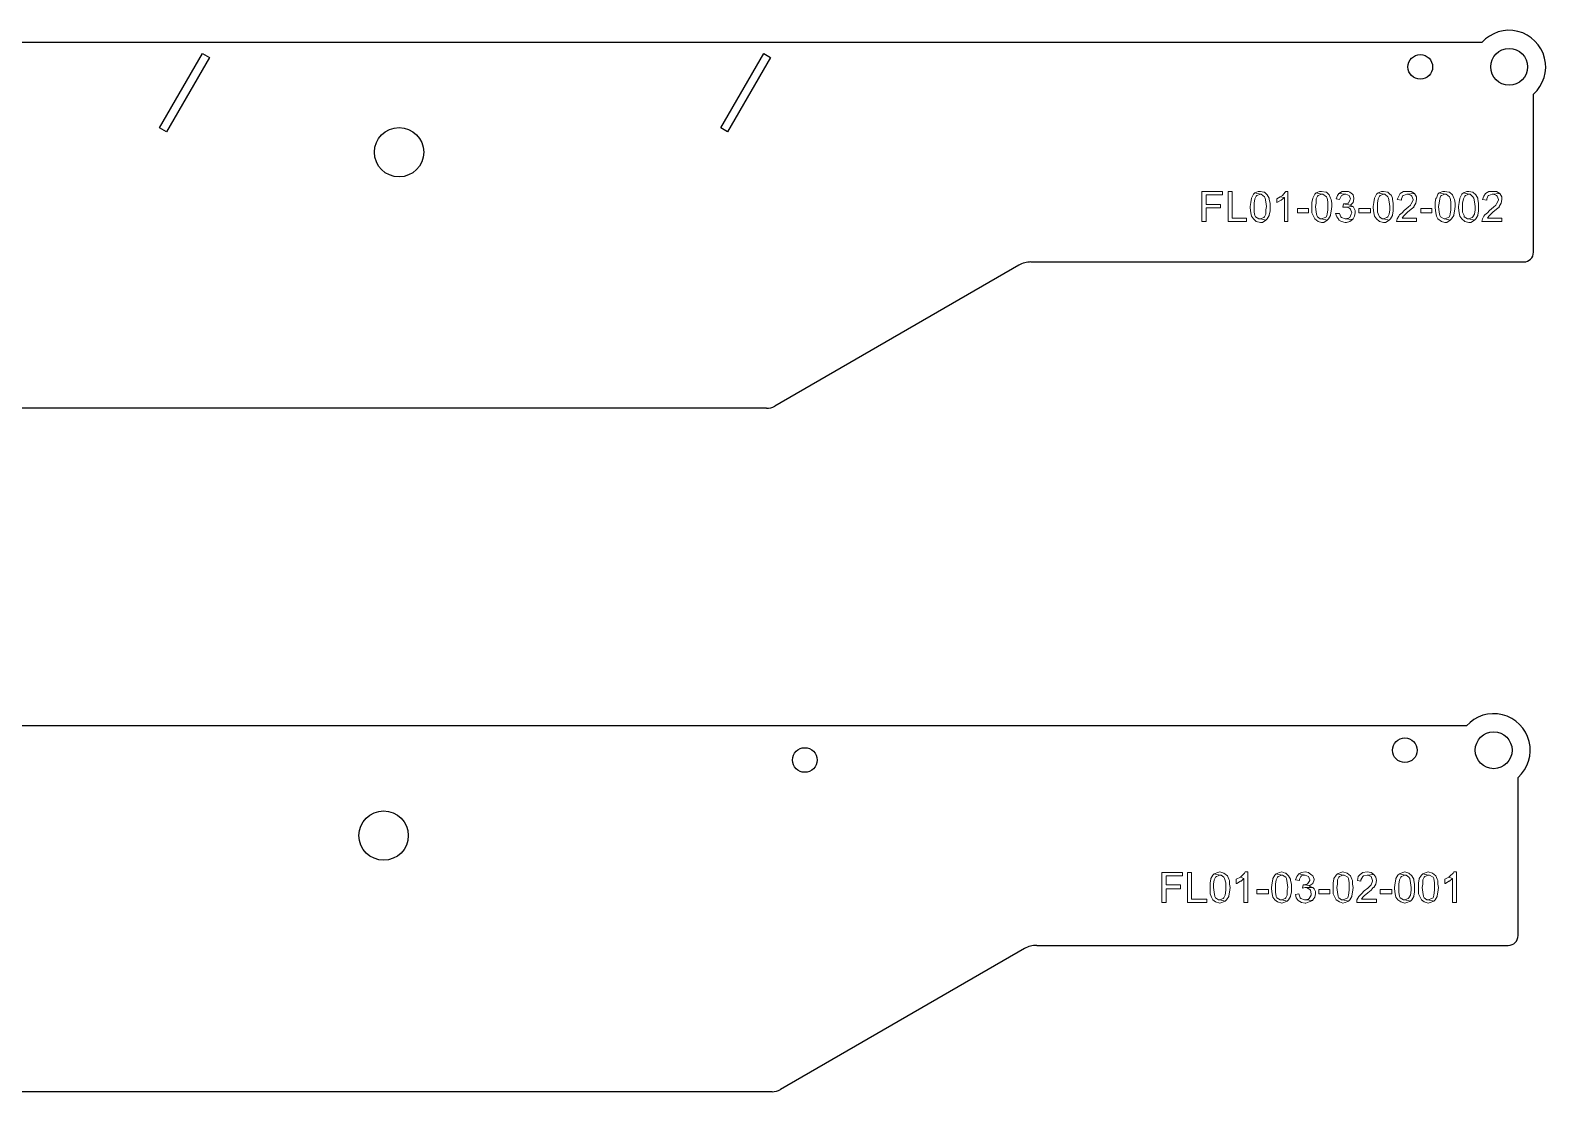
# Model space of a CAD drawing. Header units: millimetres. Extents: x 977 to 12288, y -94 to 5752.
# Drawn here: x 4960 to 5581, y 3455 to 3890 of the extents above; entities that cross this region are included whole.
import ezdxf

# ---------------------------------------------------------------- set-up
doc = ezdxf.new("R2010")
doc.units = ezdxf.units.MM

msp = doc.modelspace()

# ---------------------------------------------------------------- linework, layer by layer
at = {"color": 7, "linetype": 'Continuous', "lineweight": 25}
for p, q in [((5555.17461878, 3885.14082274), (4644.17927951, 3885.14082274)), ((5013.21835612, 3850.1042202), (5030.81835612, 3880.58831441)), ((5033.58963742, 3878.98831441), (5015.98963742, 3848.5042202)), ((5030.81835612, 3880.58831441), (5033.58963742, 3878.98831441)), ((5243.21835612, 3850.1042202), (5260.81835612, 3880.58831441)), ((5263.58963742, 3878.98831441), (5245.98963742, 3848.5042202)), ((5260.81835612, 3880.58831441), (5263.58963742, 3878.98831441)), ((5576.35495866, 3799.14082274), (5576.35495866, 3863.96048285)), ((5015.98963742, 3848.5042202), (5013.21835612, 3850.1042202)), ((5245.98963742, 3848.5042202), (5243.21835612, 3850.1042202)), ((5365.37749904, 3793.80107678), (5265.39931432, 3736.07864491)), ((5370.37749904, 3795.14082274), (5572.35495866, 3795.14082274)), ((5261.89931432, 3735.14082274), (4593.58161044, 3735.14082274)), ((5548.85123543, 3604.94358245), (4637.85589616, 3604.94358245)), ((5570.03157532, 3518.94358245), (5570.03157532, 3583.76324256)), ((5367.71106724, 3513.60383648), (5267.73288252, 3455.88140462)), ((5372.71106724, 3514.94358245), (5566.03157532, 3514.94358245)), ((5264.23288252, 3454.94358245), (4587.25822709, 3454.94358245))]:
    msp.add_line(p, q, dxfattribs=at)
at = {"color": 4, "lineweight": 0}
for points in [[(5448.89211902, 3824.0924455), (5440.4310275, 3824.0924455), (5440.4310275, 3811.68284459), (5442.12324581, 3811.68284459), (5442.12324581, 3817.32357228), (5448.04600987, 3817.32357228), (5448.04600987, 3818.7337542), (5442.12324581, 3818.7337542), (5442.12324581, 3822.68226357), (5448.89211902, 3822.68226357)], [(5452.8406284, 3824.0924455), (5451.1484101, 3824.0924455), (5451.1484101, 3811.68284459), (5458.76339247, 3811.68284459), (5458.76339247, 3813.09302651), (5452.8406284, 3813.09302651)], [(5462.14782908, 3823.52837273), (5461.58375631, 3822.96429996), (5460.73764716, 3821.27208165), (5460.73764716, 3821.27208165), (5460.45561077, 3819.57986335), (5460.17357439, 3817.88764504), (5460.17357439, 3817.32357228), (5460.45561077, 3815.34931759), (5460.73764716, 3813.93913567), (5461.58375631, 3812.81099013), (5462.71190185, 3811.68284459), (5464.40412015, 3811.40080821), (5465.25022931, 3811.40080821), (5466.66041123, 3812.24691736), (5464.40412015, 3812.81099013), (5463.84004738, 3812.81099013), (5462.42986546, 3813.65709928), (5462.14782908, 3814.22117205), (5461.8657927, 3815.63135397), (5461.8657927, 3817.88764504), (5461.8657927, 3819.29782696), (5462.14782908, 3820.99004527), (5462.71190185, 3822.11819081), (5462.99393823, 3822.40022719), (5464.40412015, 3822.96429996)], [(5464.40412015, 3824.0924455), (5463.558011, 3824.0924455), (5462.14782908, 3823.52837273), (5464.40412015, 3822.96429996), (5464.68615654, 3822.96429996), (5466.09633846, 3821.83615442), (5466.37837484, 3821.27208165), (5466.66041123, 3819.86189973), (5466.94244761, 3817.88764504), (5466.66041123, 3816.47746312), (5466.66041123, 3814.78524482), (5466.09633846, 3813.65709928), (5465.81430207, 3813.3750629), (5464.40412015, 3812.81099013), (5466.66041123, 3812.24691736), (5467.22448399, 3812.81099013), (5468.07059315, 3814.22117205), (5468.07059315, 3814.50320843), (5468.35262953, 3815.91339036), (5468.35262953, 3817.88764504), (5468.35262953, 3819.29782696), (5468.07059315, 3820.70800889), (5468.07059315, 3821.27208165), (5467.22448399, 3822.68226357), (5467.22448399, 3822.68226357), (5466.09633846, 3823.81040911), (5465.81430207, 3823.81040911)], [(5472.58317529, 3821.83615442), (5471.17299337, 3820.99004527), (5471.17299337, 3819.57986335), (5471.17299337, 3819.57986335), (5472.86521168, 3820.4259725), (5472.86521168, 3820.4259725), (5474.2753936, 3821.55411804)], [(5475.68557552, 3824.0924455), (5474.83946637, 3824.0924455), (5474.55742998, 3823.81040911), (5473.42928445, 3822.40022719), (5472.58317529, 3821.83615442), (5474.2753936, 3821.55411804), (5474.2753936, 3811.68284459), (5475.68557552, 3811.68284459)], [(5487.24906727, 3823.52837273), (5486.6849945, 3822.96429996), (5485.83888535, 3821.27208165), (5485.83888535, 3821.27208165), (5485.55684896, 3819.57986335), (5485.55684896, 3817.88764504), (5485.55684896, 3817.32357228), (5485.55684896, 3815.34931759), (5486.12092173, 3813.93913567), (5486.6849945, 3812.81099013), (5488.09517642, 3811.68284459), (5489.50535834, 3811.40080821), (5490.35146749, 3811.40080821), (5491.76164941, 3812.24691736), (5489.50535834, 3812.81099013), (5488.94128557, 3812.81099013), (5487.81314004, 3813.65709928), (5487.53110365, 3814.22117205), (5487.24906727, 3815.63135397), (5486.96703088, 3817.88764504), (5487.24906727, 3819.29782696), (5487.24906727, 3820.99004527), (5487.81314004, 3822.11819081), (5488.09517642, 3822.40022719), (5489.50535834, 3822.96429996)], [(5489.50535834, 3824.0924455), (5488.65924919, 3824.0924455), (5487.24906727, 3823.52837273), (5489.50535834, 3822.96429996), (5490.06943111, 3822.96429996), (5491.47961303, 3821.83615442), (5491.76164941, 3821.27208165), (5492.0436858, 3819.86189973), (5492.0436858, 3817.88764504), (5492.0436858, 3816.47746312), (5491.76164941, 3814.78524482), (5491.47961303, 3813.65709928), (5490.91554026, 3813.3750629), (5489.50535834, 3812.81099013), (5491.76164941, 3812.24691736), (5492.32572218, 3812.81099013), (5493.17183134, 3814.22117205), (5493.17183134, 3814.50320843), (5493.45386772, 3815.91339036), (5493.7359041, 3817.88764504), (5493.7359041, 3819.29782696), (5493.45386772, 3820.70800889), (5493.17183134, 3821.27208165), (5492.60775857, 3822.68226357), (5492.60775857, 3822.68226357), (5491.47961303, 3823.81040911), (5491.19757665, 3823.81040911)], [(5496.55626794, 3823.24633634), (5495.99219518, 3822.40022719), (5495.42812241, 3820.99004527), (5496.83830433, 3820.70800889), (5497.12034071, 3821.27208165), (5497.68441348, 3822.40022719), (5497.68441348, 3822.40022719), (5499.0945954, 3822.96429996)], [(5499.0945954, 3824.0924455), (5497.96644987, 3824.0924455), (5496.55626794, 3823.24633634), (5499.0945954, 3822.96429996), (5499.37663179, 3822.96429996), (5500.78681371, 3822.40022719), (5500.78681371, 3822.40022719), (5501.35088648, 3820.99004527), (5501.06885009, 3820.4259725), (5500.50477732, 3819.29782696), (5500.22274094, 3819.29782696), (5498.53052263, 3819.01579058), (5501.35088648, 3818.45171781), (5502.47903201, 3819.57986335), (5502.47903201, 3819.57986335), (5502.7610684, 3820.99004527), (5502.7610684, 3821.27208165), (5502.47903201, 3822.68226357), (5502.19699563, 3822.96429996), (5501.06885009, 3823.81040911), (5500.50477732, 3824.0924455)], [(5512.63234184, 3823.52837273), (5512.06826907, 3822.96429996), (5511.22215992, 3821.27208165), (5511.22215992, 3821.27208165), (5510.94012354, 3819.57986335), (5510.65808715, 3817.88764504), (5510.65808715, 3817.32357228), (5510.94012354, 3815.34931759), (5511.22215992, 3813.93913567), (5512.06826907, 3812.81099013), (5513.19641461, 3811.68284459), (5514.88863291, 3811.40080821), (5515.73474207, 3811.40080821), (5517.14492399, 3812.24691736), (5514.88863291, 3812.81099013), (5514.32456015, 3812.81099013), (5513.19641461, 3813.65709928), (5512.91437822, 3814.22117205), (5512.35030546, 3815.63135397), (5512.35030546, 3817.88764504), (5512.35030546, 3819.29782696), (5512.63234184, 3820.99004527), (5513.19641461, 3822.11819081), (5513.47845099, 3822.40022719), (5514.88863291, 3822.96429996)], [(5514.88863291, 3824.0924455), (5514.04252376, 3824.0924455), (5512.63234184, 3823.52837273), (5514.88863291, 3822.96429996), (5515.45270568, 3822.96429996), (5516.58085122, 3821.83615442), (5516.8628876, 3821.27208165), (5517.14492399, 3819.86189973), (5517.42696037, 3817.88764504), (5517.42696037, 3816.47746312), (5517.14492399, 3814.78524482), (5516.58085122, 3813.65709928), (5516.29881483, 3813.3750629), (5514.88863291, 3812.81099013), (5517.14492399, 3812.24691736), (5517.70899676, 3812.81099013), (5518.55510591, 3814.22117205), (5518.55510591, 3814.50320843), (5518.83714229, 3815.91339036), (5518.83714229, 3817.88764504), (5518.83714229, 3819.29782696), (5518.55510591, 3820.70800889), (5518.55510591, 3821.27208165), (5517.99103314, 3822.68226357), (5517.70899676, 3822.68226357), (5516.58085122, 3823.81040911), (5516.58085122, 3823.81040911)], [(5527.5802702, 3823.24633634), (5524.47786997, 3822.96429996), (5525.04194274, 3822.96429996), (5526.17008828, 3822.40022719), (5526.45212466, 3822.11819081), (5527.01619743, 3820.70800889), (5527.01619743, 3820.4259725), (5526.17008828, 3819.01579058), (5525.8880519, 3818.45171781), (5525.04194274, 3817.60560866), (5523.34972444, 3816.19542674), (5522.50361529, 3815.34931759), (5521.37546975, 3814.50320843), (5521.09343336, 3813.93913567), (5520.5293606, 3812.81099013), (5520.24732421, 3811.68284459), (5528.42637935, 3811.68284459), (5528.42637935, 3813.09302651), (5522.50361529, 3813.09302651), (5523.06768805, 3813.93913567), (5523.34972444, 3814.22117205), (5524.75990636, 3815.63135397), (5524.75990636, 3815.63135397), (5526.17008828, 3816.75949951), (5527.29823382, 3817.60560866), (5527.29823382, 3817.88764504), (5528.14434297, 3819.29782696), (5528.42637935, 3820.70800889), (5528.42637935, 3821.83615442)], [(5524.75990636, 3824.0924455), (5523.06768805, 3824.0924455), (5521.65750613, 3823.24633634), (5521.09343336, 3822.11819081), (5520.5293606, 3820.70800889), (5522.2215789, 3820.4259725), (5522.2215789, 3820.99004527), (5522.78565167, 3822.40022719), (5523.06768805, 3822.40022719), (5524.47786997, 3822.96429996), (5527.5802702, 3823.24633634), (5526.17008828, 3824.0924455)], [(5537.73358003, 3823.52837273), (5537.16950726, 3822.96429996), (5536.60543449, 3821.27208165), (5536.32339811, 3821.27208165), (5536.04136172, 3819.57986335), (5536.04136172, 3817.88764504), (5536.04136172, 3817.32357228), (5536.32339811, 3815.34931759), (5536.60543449, 3813.93913567), (5537.16950726, 3812.81099013), (5538.57968918, 3811.68284459), (5539.9898711, 3811.40080821), (5540.83598025, 3811.40080821), (5542.24616218, 3812.24691736), (5539.9898711, 3812.81099013), (5539.70783472, 3812.81099013), (5538.2976528, 3813.65709928), (5538.01561641, 3814.22117205), (5537.73358003, 3815.63135397), (5537.45154365, 3817.88764504), (5537.73358003, 3819.29782696), (5538.01561641, 3820.99004527), (5538.2976528, 3822.11819081), (5538.57968918, 3822.40022719), (5539.9898711, 3822.96429996)], [(5539.9898711, 3824.0924455), (5539.14376195, 3824.0924455), (5537.73358003, 3823.52837273), (5539.9898711, 3822.96429996), (5540.55394387, 3822.96429996), (5541.96412579, 3821.83615442), (5542.24616218, 3821.27208165), (5542.52819856, 3819.86189973), (5542.52819856, 3817.88764504), (5542.52819856, 3816.47746312), (5542.24616218, 3814.78524482), (5541.96412579, 3813.65709928), (5541.40005302, 3813.3750629), (5539.9898711, 3812.81099013), (5542.24616218, 3812.24691736), (5542.81023494, 3812.81099013), (5543.6563441, 3814.22117205), (5543.6563441, 3814.50320843), (5543.93838048, 3815.91339036), (5544.22041686, 3817.88764504), (5544.22041686, 3819.29782696), (5543.93838048, 3820.70800889), (5543.6563441, 3821.27208165), (5543.09227133, 3822.68226357), (5543.09227133, 3822.68226357), (5541.96412579, 3823.81040911), (5541.68208941, 3823.81040911)], [(5547.60485347, 3823.52837273), (5547.04078071, 3822.96429996), (5546.19467155, 3821.27208165), (5546.19467155, 3821.27208165), (5545.91263517, 3819.57986335), (5545.63059879, 3817.88764504), (5545.63059879, 3817.32357228), (5545.91263517, 3815.34931759), (5546.19467155, 3813.93913567), (5547.04078071, 3812.81099013), (5548.16892624, 3811.68284459), (5549.86114455, 3811.40080821), (5550.7072537, 3811.40080821), (5552.11743562, 3812.24691736), (5549.86114455, 3812.81099013), (5549.29707178, 3812.81099013), (5547.88688986, 3813.65709928), (5547.88688986, 3814.22117205), (5547.32281709, 3815.63135397), (5547.32281709, 3817.88764504), (5547.32281709, 3819.29782696), (5547.60485347, 3820.99004527), (5548.16892624, 3822.11819081), (5548.45096263, 3822.40022719), (5549.86114455, 3822.96429996)], [(5549.86114455, 3824.0924455), (5549.01503539, 3824.0924455), (5547.60485347, 3823.52837273), (5549.86114455, 3822.96429996), (5550.42521732, 3822.96429996), (5551.55336285, 3821.83615442), (5551.83539924, 3821.27208165), (5552.11743562, 3819.86189973), (5552.399472, 3817.88764504), (5552.399472, 3816.47746312), (5552.11743562, 3814.78524482), (5551.55336285, 3813.65709928), (5551.27132647, 3813.3750629), (5549.86114455, 3812.81099013), (5552.11743562, 3812.24691736), (5552.68150839, 3812.81099013), (5553.52761754, 3814.22117205), (5553.52761754, 3814.50320843), (5553.80965393, 3815.91339036), (5553.80965393, 3817.88764504), (5553.80965393, 3819.29782696), (5553.52761754, 3820.70800889), (5553.52761754, 3821.27208165), (5552.68150839, 3822.68226357), (5552.68150839, 3822.68226357), (5551.55336285, 3823.81040911), (5551.55336285, 3823.81040911)], [(5562.55278183, 3823.24633634), (5559.45038161, 3822.96429996), (5560.01445438, 3822.96429996), (5561.14259991, 3822.40022719), (5561.4246363, 3822.11819081), (5561.98870907, 3820.70800889), (5561.98870907, 3820.4259725), (5561.14259991, 3819.01579058), (5560.86056353, 3818.45171781), (5560.01445438, 3817.60560866), (5558.32223607, 3816.19542674), (5557.47612692, 3815.34931759), (5556.34798138, 3814.50320843), (5556.065945, 3813.93913567), (5555.50187223, 3812.81099013), (5555.21983585, 3811.68284459), (5563.39889099, 3811.68284459), (5563.39889099, 3813.09302651), (5557.47612692, 3813.09302651), (5558.04019969, 3813.93913567), (5558.32223607, 3814.22117205), (5559.73241799, 3815.63135397), (5559.73241799, 3815.63135397), (5561.14259991, 3816.75949951), (5562.27074545, 3817.60560866), (5562.27074545, 3817.88764504), (5563.1168546, 3819.29782696), (5563.39889099, 3820.70800889), (5563.39889099, 3821.83615442)], [(5559.73241799, 3824.0924455), (5558.04019969, 3824.0924455), (5556.63001777, 3823.24633634), (5556.065945, 3822.11819081), (5555.50187223, 3820.70800889), (5557.19409053, 3820.4259725), (5557.19409053, 3820.99004527), (5557.7581633, 3822.40022719), (5558.04019969, 3822.40022719), (5559.45038161, 3822.96429996), (5562.55278183, 3823.24633634), (5561.14259991, 3824.0924455)], [(5479.6340849, 3815.34931759), (5479.6340849, 3817.04153589), (5484.14666704, 3817.04153589), (5484.14666704, 3815.34931759), (5479.6340849, 3815.34931759)], [(5496.83830433, 3815.0672812), (5495.14608602, 3815.0672812), (5495.71015879, 3813.65709928), (5496.55626794, 3812.52895375), (5496.55626794, 3812.24691736), (5497.68441348, 3811.68284459), (5499.0945954, 3811.40080821), (5499.65866817, 3811.40080821), (5501.06885009, 3811.68284459), (5502.19699563, 3812.52895375), (5499.0945954, 3812.81099013), (5499.0945954, 3812.81099013), (5497.68441348, 3813.3750629), (5497.4023771, 3813.65709928)], [(5498.53052263, 3819.01579058), (5498.24848625, 3817.60560866), (5499.37663179, 3817.60560866), (5502.47903201, 3817.88764504), (5501.06885009, 3818.45171781), (5501.35088648, 3818.45171781), (5498.53052263, 3819.01579058)], [(5502.47903201, 3817.88764504), (5499.37663179, 3817.60560866), (5499.94070455, 3817.60560866), (5501.06885009, 3817.04153589), (5501.35088648, 3816.75949951), (5501.91495924, 3815.34931759), (5501.63292286, 3814.78524482), (5501.06885009, 3813.3750629), (5500.50477732, 3813.09302651), (5499.0945954, 3812.81099013), (5502.19699563, 3812.52895375), (5502.47903201, 3812.81099013), (5503.04310478, 3813.93913567), (5503.32514116, 3815.34931759), (5503.32514116, 3816.19542674), (5502.7610684, 3817.32357228)], [(5504.73532308, 3815.34931759), (5504.73532308, 3817.04153589), (5509.52994162, 3817.04153589), (5509.52994162, 3815.34931759), (5504.73532308, 3815.34931759)], [(5530.11859766, 3815.34931759), (5530.11859766, 3817.04153589), (5534.6311798, 3817.04153589), (5534.6311798, 3815.34931759), (5530.11859766, 3815.34931759)], [(5432.53400874, 3544.8764252), (5424.07291722, 3544.8764252), (5424.07291722, 3532.46682429), (5425.76513553, 3532.46682429), (5425.76513553, 3538.10755198), (5431.68789959, 3538.10755198), (5431.68789959, 3539.79977028), (5425.76513553, 3539.79977028), (5425.76513553, 3543.46624328), (5432.53400874, 3543.46624328)], [(5436.20048174, 3544.8764252), (5434.50826343, 3544.8764252), (5434.50826343, 3532.46682429), (5442.40528219, 3532.46682429), (5442.40528219, 3533.87700621), (5436.20048174, 3533.87700621)], [(5445.50768242, 3544.31235243), (5444.94360965, 3543.74827966), (5444.09750049, 3542.33809774), (5444.09750049, 3542.05606135), (5443.81546411, 3540.64587943), (5443.81546411, 3538.67162475), (5443.81546411, 3538.10755198), (5443.81546411, 3536.13329729), (5444.37953688, 3534.72311537), (5444.94360965, 3533.59496983), (5446.07175518, 3532.74886068), (5447.76397349, 3532.18478791), (5448.61008264, 3532.46682429), (5450.02026456, 3533.03089706), (5447.76397349, 3533.59496983), (5447.19990072, 3533.59496983), (5446.07175518, 3534.44107898), (5445.7897188, 3535.00515175), (5445.50768242, 3536.69737006), (5445.22564603, 3538.67162475), (5445.22564603, 3540.08180667), (5445.50768242, 3541.77402497), (5446.07175518, 3542.90217051), (5446.35379157, 3543.18420689), (5447.76397349, 3543.74827966)], [(5447.76397349, 3545.15846158), (5446.91786434, 3544.8764252), (5445.50768242, 3544.31235243), (5447.76397349, 3543.74827966), (5448.32804626, 3543.74827966), (5449.45619179, 3542.90217051), (5449.73822818, 3542.33809774), (5450.30230095, 3540.64587943), (5450.30230095, 3538.67162475), (5450.30230095, 3537.54347921), (5450.02026456, 3535.56922452), (5449.45619179, 3534.44107898), (5449.17415541, 3534.1590426), (5447.76397349, 3533.59496983), (5450.02026456, 3533.03089706), (5450.58433733, 3533.59496983), (5451.43044648, 3535.00515175), (5451.43044648, 3535.28718814), (5451.71248287, 3536.69737006), (5451.99451925, 3538.67162475), (5451.71248287, 3540.08180667), (5451.71248287, 3541.49198859), (5451.43044648, 3542.05606135), (5450.86637371, 3543.46624328), (5450.86637371, 3543.46624328), (5449.45619179, 3544.59438881), (5449.45619179, 3544.59438881)], [(5456.22506501, 3542.90217051), (5454.53284671, 3542.05606135), (5454.53284671, 3540.36384305), (5454.81488309, 3540.36384305), (5456.22506501, 3541.2099522), (5456.5071014, 3541.2099522), (5457.63524693, 3542.33809774)], [(5459.32746524, 3545.15846158), (5458.1993197, 3545.15846158), (5457.91728332, 3544.59438881), (5456.78913778, 3543.46624328), (5456.22506501, 3542.90217051), (5457.63524693, 3542.33809774), (5457.63524693, 3532.46682429), (5459.32746524, 3532.46682429)], [(5470.89095699, 3544.31235243), (5470.32688422, 3543.74827966), (5469.48077507, 3542.33809774), (5469.48077507, 3542.05606135), (5469.19873868, 3540.64587943), (5468.9167023, 3538.67162475), (5468.9167023, 3538.10755198), (5469.19873868, 3536.13329729), (5469.48077507, 3534.72311537), (5470.32688422, 3533.59496983), (5471.45502976, 3532.74886068), (5473.14724806, 3532.18478791), (5473.99335721, 3532.46682429), (5475.40353913, 3533.03089706), (5473.14724806, 3533.59496983), (5472.58317529, 3533.59496983), (5471.17299337, 3534.44107898), (5470.89095699, 3535.00515175), (5470.6089206, 3536.69737006), (5470.6089206, 3538.67162475), (5470.6089206, 3540.08180667), (5470.89095699, 3541.77402497), (5471.45502976, 3542.90217051), (5471.73706614, 3543.18420689), (5473.14724806, 3543.74827966)], [(5473.14724806, 3545.15846158), (5472.30113891, 3544.8764252), (5470.89095699, 3544.31235243), (5473.14724806, 3543.74827966), (5473.42928445, 3543.74827966), (5474.83946637, 3542.90217051), (5475.12150275, 3542.33809774), (5475.40353913, 3540.64587943), (5475.68557552, 3538.67162475), (5475.40353913, 3537.54347921), (5475.40353913, 3535.56922452), (5474.83946637, 3534.44107898), (5474.55742998, 3534.1590426), (5473.14724806, 3533.59496983), (5475.40353913, 3533.03089706), (5475.9676119, 3533.59496983), (5476.81372105, 3535.00515175), (5476.81372105, 3535.28718814), (5477.09575744, 3536.69737006), (5477.09575744, 3538.67162475), (5477.09575744, 3540.08180667), (5476.81372105, 3541.49198859), (5476.81372105, 3542.05606135), (5475.9676119, 3543.46624328), (5475.9676119, 3543.46624328), (5474.83946637, 3544.59438881), (5474.55742998, 3544.59438881)], [(5480.19815766, 3544.31235243), (5479.35204851, 3543.18420689), (5478.78797574, 3541.77402497), (5480.48019405, 3541.49198859), (5480.48019405, 3542.05606135), (5481.04426682, 3543.18420689), (5481.3263032, 3543.46624328), (5482.73648512, 3543.74827966)], [(5482.73648512, 3545.15846158), (5481.3263032, 3544.8764252), (5480.19815766, 3544.31235243), (5482.73648512, 3543.74827966), (5482.73648512, 3543.74827966), (5484.14666704, 3543.18420689), (5484.14666704, 3543.18420689), (5484.71073981, 3541.77402497), (5484.71073981, 3541.49198859), (5483.86463066, 3540.36384305), (5483.58259427, 3540.08180667), (5482.17241235, 3539.79977028), (5484.71073981, 3539.5177339), (5485.83888535, 3540.36384305), (5485.83888535, 3540.36384305), (5486.40295812, 3541.77402497), (5486.40295812, 3542.05606135), (5485.83888535, 3543.46624328), (5485.55684896, 3543.74827966), (5484.42870343, 3544.59438881), (5484.14666704, 3544.8764252)], [(5495.99219518, 3544.31235243), (5495.42812241, 3543.74827966), (5494.58201326, 3542.33809774), (5494.58201326, 3542.05606135), (5494.29997687, 3540.64587943), (5494.29997687, 3538.67162475), (5494.29997687, 3538.10755198), (5494.29997687, 3536.13329729), (5494.86404964, 3534.72311537), (5495.42812241, 3533.59496983), (5496.83830433, 3532.74886068), (5498.24848625, 3532.18478791), (5499.0945954, 3532.46682429), (5500.50477732, 3533.03089706), (5498.24848625, 3533.59496983), (5497.68441348, 3533.59496983), (5496.55626794, 3534.44107898), (5496.27423156, 3535.00515175), (5495.99219518, 3536.69737006), (5495.71015879, 3538.67162475), (5495.99219518, 3540.08180667), (5495.99219518, 3541.77402497), (5496.55626794, 3542.90217051), (5496.83830433, 3543.18420689), (5498.24848625, 3543.74827966)], [(5498.24848625, 3545.15846158), (5497.4023771, 3544.8764252), (5495.99219518, 3544.31235243), (5498.24848625, 3543.74827966), (5498.81255902, 3543.74827966), (5500.22274094, 3542.90217051), (5500.50477732, 3542.33809774), (5500.78681371, 3540.64587943), (5500.78681371, 3538.67162475), (5500.78681371, 3537.54347921), (5500.50477732, 3535.56922452), (5500.22274094, 3534.44107898), (5499.65866817, 3534.1590426), (5498.24848625, 3533.59496983), (5500.50477732, 3533.03089706), (5501.06885009, 3533.59496983), (5501.91495924, 3535.00515175), (5501.91495924, 3535.28718814), (5502.19699563, 3536.69737006), (5502.47903201, 3538.67162475), (5502.19699563, 3540.08180667), (5502.19699563, 3541.49198859), (5501.91495924, 3542.05606135), (5501.35088648, 3543.46624328), (5501.35088648, 3543.46624328), (5499.94070455, 3544.59438881), (5499.94070455, 3544.59438881)], [(5510.94012354, 3544.03031604), (5508.11975969, 3543.74827966), (5508.40179608, 3543.74827966), (5509.811978, 3543.18420689), (5509.811978, 3543.18420689), (5510.37605077, 3541.49198859), (5510.37605077, 3541.2099522), (5509.811978, 3539.79977028), (5509.52994162, 3539.5177339), (5508.40179608, 3538.38958836), (5506.99161416, 3537.26144282), (5505.86346862, 3536.13329729), (5505.01735947, 3535.28718814), (5504.73532308, 3535.00515175), (5503.88921393, 3533.59496983), (5503.88921393, 3532.46682429), (5512.06826907, 3532.46682429), (5512.06826907, 3533.87700621), (5505.86346862, 3533.87700621), (5506.42754139, 3534.72311537), (5506.99161416, 3535.28718814), (5508.40179608, 3536.41533367), (5508.40179608, 3536.41533367), (5509.811978, 3537.54347921), (5510.65808715, 3538.67162475), (5510.94012354, 3538.67162475), (5511.78623269, 3540.08180667), (5512.06826907, 3541.49198859), (5511.78623269, 3542.90217051)], [(5508.11975969, 3545.15846158), (5506.42754139, 3544.8764252), (5505.29939585, 3544.03031604), (5504.4532867, 3543.18420689), (5504.17125032, 3541.49198859), (5505.58143224, 3541.2099522), (5505.58143224, 3541.77402497), (5506.42754139, 3543.18420689), (5506.70957777, 3543.46624328), (5508.11975969, 3543.74827966), (5510.94012354, 3544.03031604), (5509.811978, 3544.8764252)], [(5521.37546975, 3544.31235243), (5520.81139698, 3543.74827966), (5519.96528783, 3542.33809774), (5519.96528783, 3542.05606135), (5519.68325144, 3540.64587943), (5519.40121506, 3538.67162475), (5519.40121506, 3538.10755198), (5519.68325144, 3536.13329729), (5519.96528783, 3534.72311537), (5520.81139698, 3533.59496983), (5521.93954252, 3532.74886068), (5523.63176082, 3532.18478791), (5524.47786997, 3532.46682429), (5525.8880519, 3533.03089706), (5523.63176082, 3533.59496983), (5523.06768805, 3533.59496983), (5521.65750613, 3534.44107898), (5521.37546975, 3535.00515175), (5521.09343336, 3536.69737006), (5521.09343336, 3538.67162475), (5521.09343336, 3540.08180667), (5521.37546975, 3541.77402497), (5521.93954252, 3542.90217051), (5522.2215789, 3543.18420689), (5523.63176082, 3543.74827966)], [(5523.63176082, 3545.15846158), (5522.78565167, 3544.8764252), (5521.37546975, 3544.31235243), (5523.63176082, 3543.74827966), (5524.19583359, 3543.74827966), (5525.32397913, 3542.90217051), (5525.60601551, 3542.33809774), (5525.8880519, 3540.64587943), (5526.17008828, 3538.67162475), (5526.17008828, 3537.54347921), (5525.8880519, 3535.56922452), (5525.32397913, 3534.44107898), (5525.04194274, 3534.1590426), (5523.63176082, 3533.59496983), (5525.8880519, 3533.03089706), (5526.45212466, 3533.59496983), (5527.29823382, 3535.00515175), (5527.29823382, 3535.28718814), (5527.5802702, 3536.69737006), (5527.5802702, 3538.67162475), (5527.5802702, 3540.08180667), (5527.29823382, 3541.49198859), (5527.29823382, 3542.05606135), (5526.45212466, 3543.46624328), (5526.45212466, 3543.46624328), (5525.32397913, 3544.59438881), (5525.32397913, 3544.59438881)], [(5530.96470681, 3544.31235243), (5530.40063404, 3543.74827966), (5529.55452489, 3542.33809774), (5529.55452489, 3542.05606135), (5529.27248851, 3540.64587943), (5529.27248851, 3538.67162475), (5529.27248851, 3538.10755198), (5529.27248851, 3536.13329729), (5529.83656127, 3534.72311537), (5530.40063404, 3533.59496983), (5531.52877958, 3532.74886068), (5533.22099788, 3532.18478791), (5534.06710704, 3532.46682429), (5535.47728896, 3533.03089706), (5533.22099788, 3533.59496983), (5532.65692511, 3533.59496983), (5531.52877958, 3534.44107898), (5531.24674319, 3535.00515175), (5530.96470681, 3536.69737006), (5530.68267043, 3538.67162475), (5530.96470681, 3540.08180667), (5530.96470681, 3541.77402497), (5531.52877958, 3542.90217051), (5531.81081596, 3543.18420689), (5533.22099788, 3543.74827966)], [(5533.22099788, 3545.15846158), (5532.37488873, 3544.8764252), (5530.96470681, 3544.31235243), (5533.22099788, 3543.74827966), (5533.78507065, 3543.74827966), (5535.19525257, 3542.90217051), (5535.47728896, 3542.33809774), (5535.75932534, 3540.64587943), (5535.75932534, 3538.67162475), (5535.75932534, 3537.54347921), (5535.47728896, 3535.56922452), (5535.19525257, 3534.44107898), (5534.6311798, 3534.1590426), (5533.22099788, 3533.59496983), (5535.47728896, 3533.03089706), (5536.04136172, 3533.59496983), (5536.88747088, 3535.00515175), (5536.88747088, 3535.28718814), (5537.16950726, 3536.69737006), (5537.45154365, 3538.67162475), (5537.16950726, 3540.08180667), (5537.16950726, 3541.49198859), (5536.88747088, 3542.05606135), (5536.32339811, 3543.46624328), (5536.32339811, 3543.46624328), (5534.91321619, 3544.59438881), (5534.91321619, 3544.59438881)], [(5541.68208941, 3542.90217051), (5539.9898711, 3542.05606135), (5539.9898711, 3540.36384305), (5540.27190749, 3540.36384305), (5541.68208941, 3541.2099522), (5541.96412579, 3541.2099522), (5543.09227133, 3542.33809774)], [(5544.78448963, 3545.15846158), (5543.6563441, 3545.15846158), (5543.37430771, 3544.59438881), (5542.24616218, 3543.46624328), (5541.68208941, 3542.90217051), (5543.09227133, 3542.33809774), (5543.09227133, 3532.46682429), (5544.78448963, 3532.46682429)], [(5462.99393823, 3536.13329729), (5462.99393823, 3537.82551559), (5467.78855676, 3537.82551559), (5467.78855676, 3536.13329729), (5462.99393823, 3536.13329729)], [(5480.19815766, 3536.13329729), (5478.78797574, 3535.8512609), (5479.07001213, 3534.44107898), (5479.91612128, 3533.31293345), (5479.91612128, 3533.31293345), (5481.3263032, 3532.46682429), (5482.73648512, 3532.18478791), (5483.01852151, 3532.18478791), (5484.42870343, 3532.74886068), (5485.83888535, 3533.31293345), (5482.73648512, 3533.59496983), (5482.45444874, 3533.59496983), (5481.04426682, 3534.1590426), (5480.76223043, 3534.44107898)], [(5481.89037597, 3539.79977028), (5481.60833959, 3538.38958836), (5482.73648512, 3538.67162475), (5485.83888535, 3538.67162475), (5484.42870343, 3539.23569751), (5484.71073981, 3539.5177339), (5482.17241235, 3539.79977028)], [(5485.83888535, 3538.67162475), (5482.73648512, 3538.67162475), (5483.30055789, 3538.67162475), (5484.71073981, 3537.82551559), (5484.99277619, 3537.54347921), (5485.27481258, 3536.13329729), (5485.27481258, 3535.56922452), (5484.42870343, 3534.1590426), (5484.14666704, 3533.87700621), (5482.73648512, 3533.59496983), (5485.83888535, 3533.31293345), (5485.83888535, 3533.59496983), (5486.6849945, 3534.72311537), (5486.96703088, 3536.13329729), (5486.96703088, 3536.97940644), (5486.40295812, 3538.10755198)], [(5488.3772128, 3536.13329729), (5488.3772128, 3537.82551559), (5492.88979495, 3537.82551559), (5492.88979495, 3536.13329729), (5488.3772128, 3536.13329729)], [(5513.47845099, 3536.13329729), (5513.47845099, 3537.82551559), (5518.27306952, 3537.82551559), (5518.27306952, 3536.13329729), (5513.47845099, 3536.13329729)]]:
    msp.add_lwpolyline(points, close=True, dxfattribs=at)
at = {"color": 7, "linetype": 'Continuous', "lineweight": 25}
for centre, radius in [((5566.35495866, 3875.14082274), 7.55), ((5529.95495866, 3875.14082274), 5.05), ((5111.35495866, 3840.14082274), 10.1), ((5523.63157532, 3594.94358245), 5.05), ((5560.03157532, 3594.94358245), 7.55), ((5277.66409779, 3590.94358245), 5.05), ((5105.03157532, 3559.94358245), 10.1)]:
    msp.add_circle(centre, radius, dxfattribs=at)
for centre, radius, start, end in [((5566.35495866, 3875.14082274), 15, 311.8103148958, 138.1896851042), ((5572.35495866, 3799.14082274), 4, 270, 0), ((5370.37749904, 3785.14082274), 10, 90, 120), ((5261.89931432, 3742.14082274), 7, 270, 300), ((5560.03157532, 3594.94358245), 15, 311.8103148958, 138.1896851042), ((5566.03157532, 3518.94358245), 4, 270, 0), ((5372.71106724, 3504.94358245), 10, 90, 120), ((5264.23288252, 3461.94358245), 7, 270, 300)]:
    msp.add_arc(centre, radius, start, end, dxfattribs=at)

doc.saveas('drawing.dxf')
